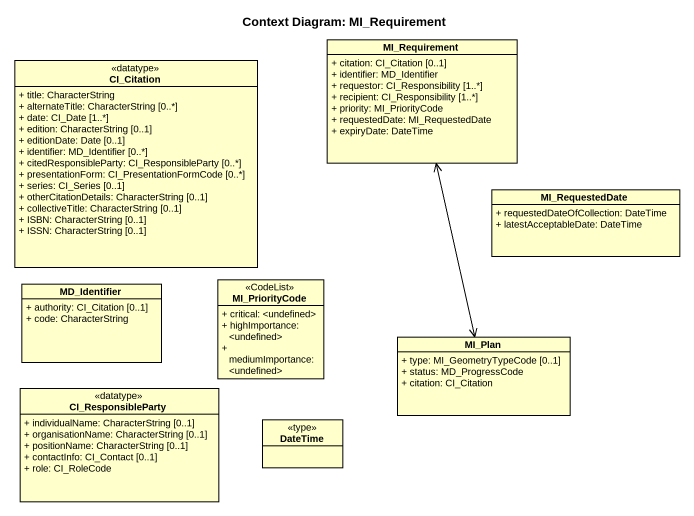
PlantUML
@startuml
title Context Diagram: MI_Requirement
hide circle
hide empty members
skinparam classAttributeIconSize 0
class MI_Requirement {
  + citation: CI_Citation [0..1]
  + identifier: MD_Identifier
  + requestor: CI_Responsibility [1..*]
  + recipient: CI_Responsibility [1..*]
  + priority: MI_PriorityCode
  + requestedDate: MI_RequestedDate
  + expiryDate: DateTime
}
class CI_Citation <<datatype>> {
  + title: CharacterString
  + alternateTitle: CharacterString [0..*]
  + date: CI_Date [1..*]
  + edition: CharacterString [0..1]
  + editionDate: Date [0..1]
  + identifier: MD_Identifier [0..*]
  + citedResponsibleParty: CI_ResponsibleParty [0..*]
  + presentationForm: CI_PresentationFormCode [0..*]
  + series: CI_Series [0..1]
  + otherCitationDetails: CharacterString [0..1]
  + collectiveTitle: CharacterString [0..1]
  + ISBN: CharacterString [0..1]
  + ISSN: CharacterString [0..1]
}
class MI_RequestedDate {
  + requestedDateOfCollection: DateTime
  + latestAcceptableDate: DateTime
}
class MD_Identifier {
  + authority: CI_Citation [0..1]
  + code: CharacterString
}
class MI_PriorityCode <<CodeList>> {
  + critical: <undefined>
  + highImportance: <undefined>
  + mediumImportance: <undefined>
}
class MI_Plan {
  + type: MI_GeometryTypeCode [0..1]
  + status: MD_ProgressCode
  + citation: CI_Citation
}
class CI_ResponsibleParty <<datatype>> {
  + individualName: CharacterString [0..1]
  + organisationName: CharacterString [0..1]
  + positionName: CharacterString [0..1]
  + contactInfo: CI_Contact [0..1]
  + role: CI_RoleCode
}
class DateTime <<type>>
MI_Requirement <--> MI_Plan
@enduml
